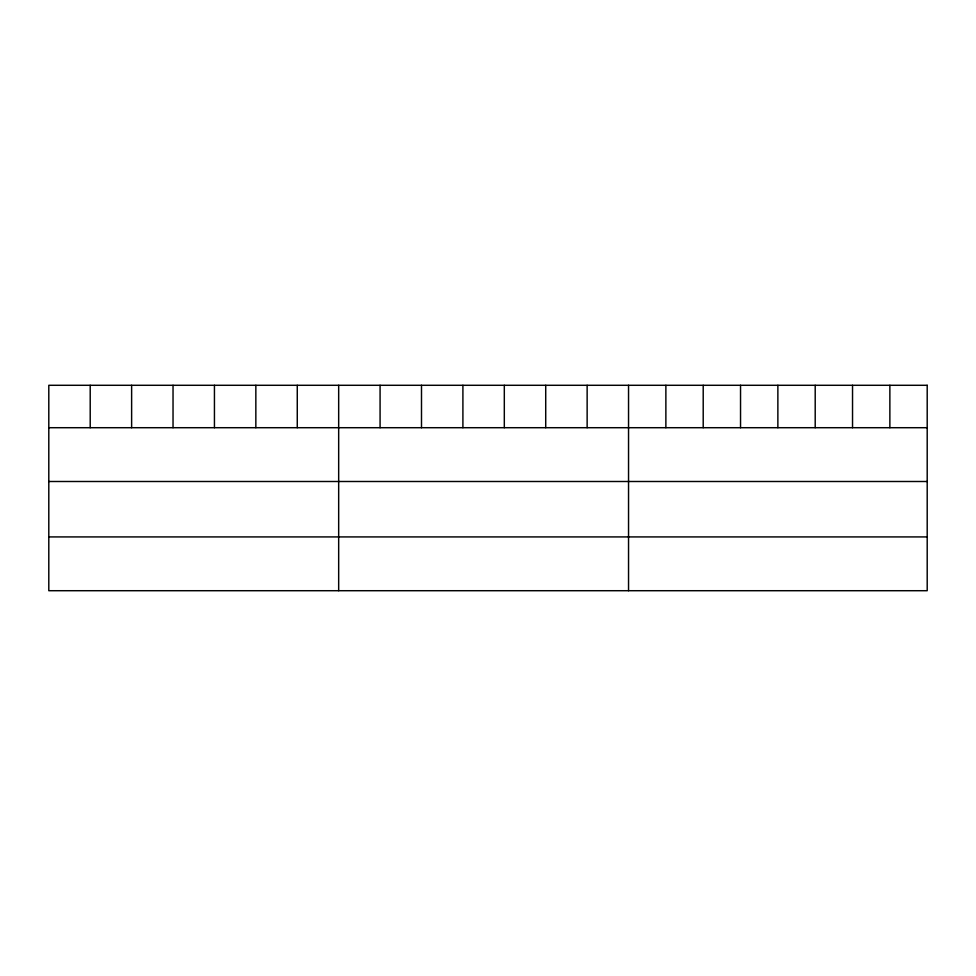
<?xml version="1.0" encoding="UTF-8"?>
<svg xmlns="http://www.w3.org/2000/svg" width="976" height="976" viewBox="0 0 976 976"><rect width="100%" height="100%" fill="white"/><g stroke="black" fill="none" stroke-linecap="round" stroke-linejoin="round"><path stroke-width="1.46" d="M48.8 427.708L927.2 427.708M48.8 481.497L927.2 481.497M48.8 536.922L927.2 536.922M889.868 385.288L889.868 427.708M852.536 385.288L852.536 427.708M815.204 385.288L815.204 427.708M777.872 385.288L777.872 427.708M740.54 385.288L740.54 427.708M703.208 385.288L703.208 427.708M665.876 385.288L665.876 427.708M628.544 385.288L628.544 590.712M587.137 385.288L587.137 427.708M545.718 385.288L545.718 427.708M504.311 385.288L504.311 427.708M462.905 385.288L462.905 427.708M421.498 385.288L421.498 427.708M380.079 385.288L380.079 427.708M338.672 385.288L338.672 590.712M297.265 385.288L297.265 427.708M255.846 385.288L255.846 427.708M214.439 385.288L214.439 427.708M173.033 385.288L173.033 427.708M131.626 385.288L131.626 427.708M90.207 385.288L90.207 427.708M927.2 385.288L48.8 385.288L48.8 590.712L927.2 590.712L927.2 385.288"/></g></svg>
